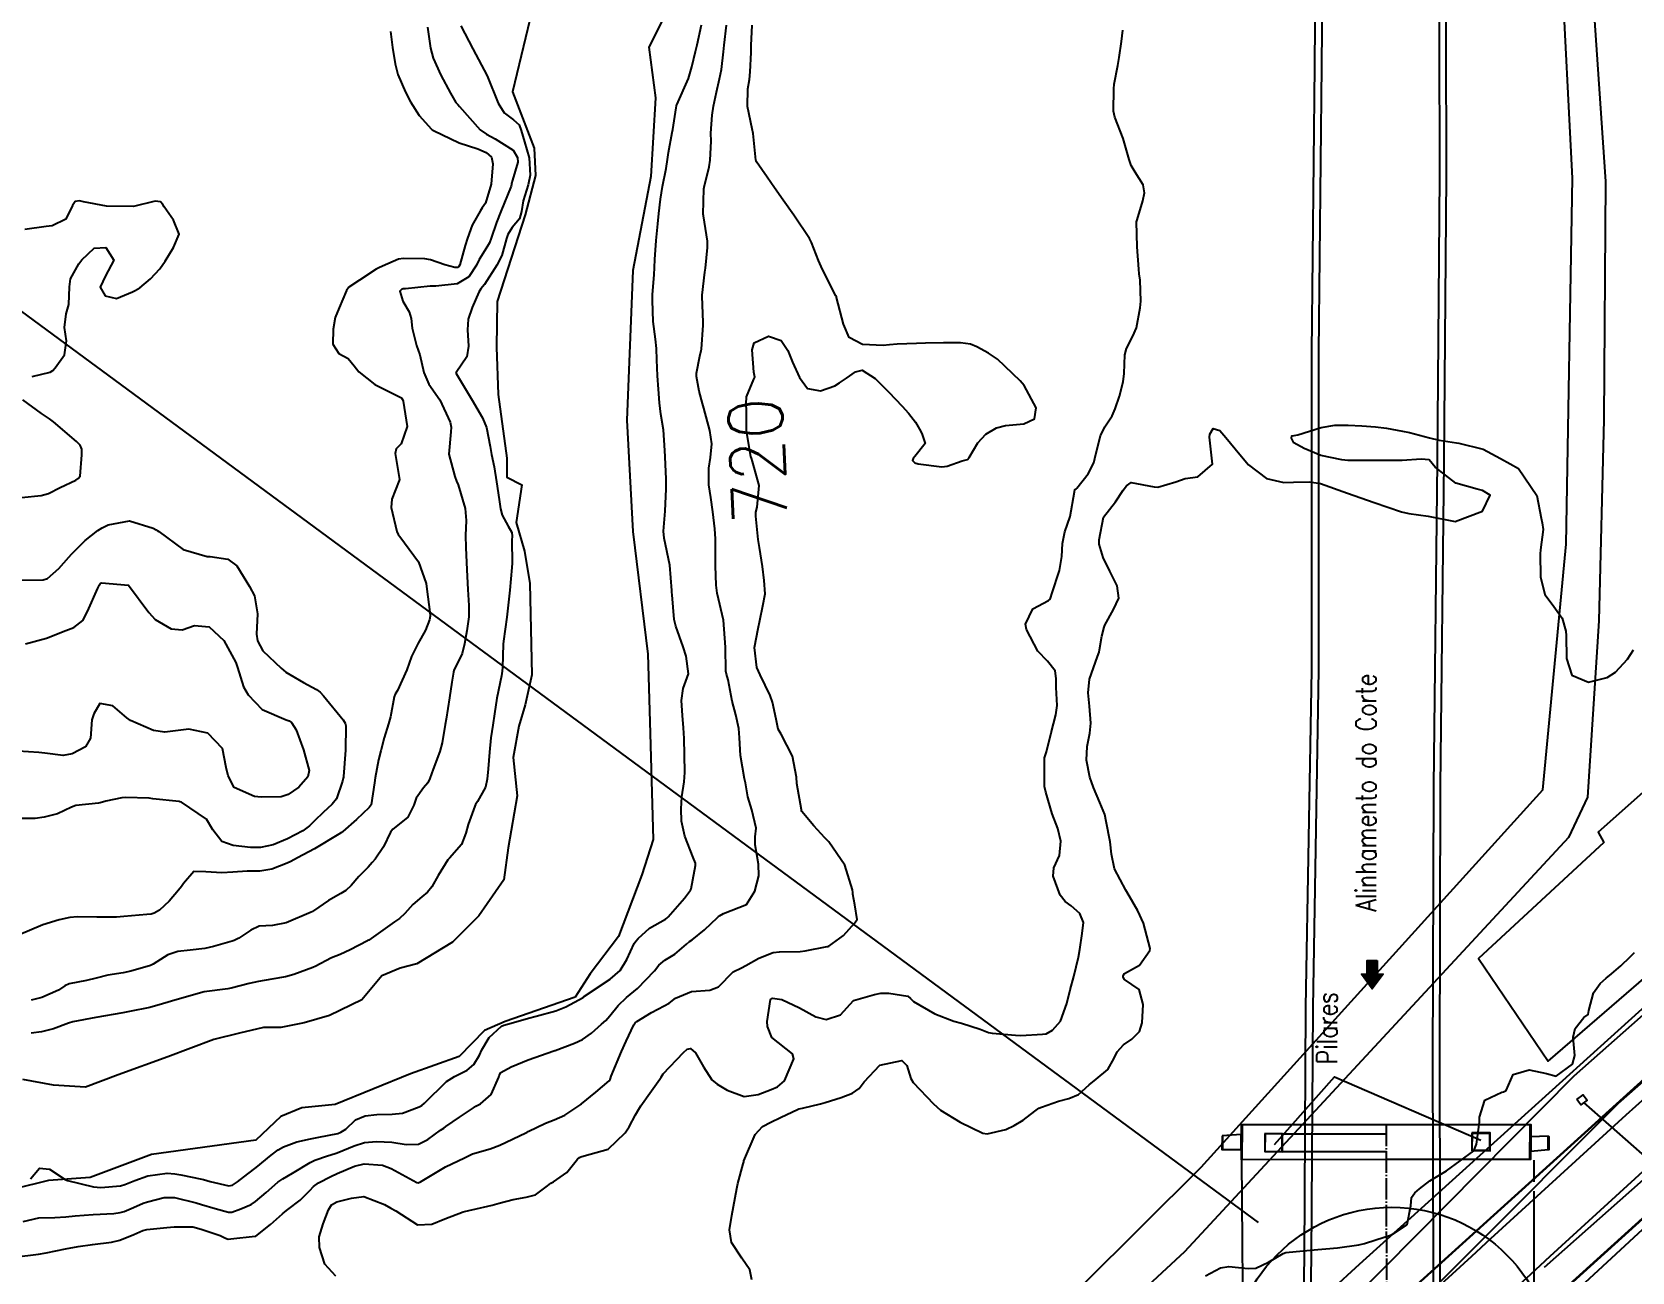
# Model space of a CAD drawing. Header units: metres. Extents: x 318500 to 325275, y 7408834 to 7428799.
# Drawn here: x 320488 to 320606.3, y 7414598.2 to 7414689.9 of the extents above; entities that cross this region are included whole.
import ezdxf
from ezdxf.enums import TextEntityAlignment as Align

# ---------------------------------------------------------------- set-up
doc = ezdxf.new("R2010")
doc.units = ezdxf.units.M
doc.header["$MEASUREMENT"] = 0
for name, pattern in [('CONTINUO', [0]), ('TRACEJADO', [8.7, 8, -0.7]), ('TRACO-PONTO', [1.88, 1.6, -0.14, 0, -0.14])]:
    doc.linetypes.add(name, pattern=pattern)
doc.layers.get('0').update_dxf_attribs({"color": 45})
for name, color, linetype in [('Cotas', 45, 'Continuous'), ('Curvas de Nivel 1m', 11, 'Continuous'), ('Curvas de Nivel 5m', 15, 'Continuous'), ('Estação', 45, 'Continuous'), ('Hidrografia', 140, 'Continuous'), ('Linha Férrea', 20, 'Continuous'), ('PILAR', 45, 'Continuous'), ('PLATAFORMA', 45, 'Continuous'), ('Pontes_Viadutos_Tubos', 190, 'Continuous'), ('PT_CORTE_95', 45, 'Continuous'), ('Pórticos', 45, 'Continuous'), ('TEXTO', 45, 'Continuous'), ('VIADUTO', 190, 'Continuous'), ('Vias Primárias', 230, 'Continuous'), ('Vias Secundárias', 230, 'Continuous')]:
    doc.layers.add(name, color=color, linetype=linetype)
doc.styles.add('ROMANS', font='romans', dxfattribs={"height": 0.2})
doc.styles.add('Style-STANDARD', font='STANDARD.shx')

# ---------------------------------------------------------------- blocks, each defined once
blk = doc.blocks.new('2B30D9439D3948E912CE18')
at = {"color": 1, "linetype": 'CONTINUO', "flags": 128}
for points in [[(0.03, 1.53), (0.77, 0.79)], [(0.03, 1.39), (0.77, 0.65)], [(0.03, 1.24), (1, 0.27)], [(0.14, 1.56), (0.77, 0.93)], [(0.77, 1.07), (0.28, 1.56)], [(0.77, 1.21), (0.42, 1.56)], [(0.77, 1.35), (0.56, 1.56)], [(0.77, 1.5), (0.7, 1.56)], [(-0.4, 0.54), (0.52, -0.38)], [(-0.26, 0.54), (0.58, -0.29)], [(-0.12, 0.54), (0.64, -0.21)], [(0, 0), (0.46, -0.46)], [(0.02, 0.54), (0.7, -0.13)], [(0.03, 1.1), (0.94, 0.19)], [(0.03, 0.96), (0.88, 0.11)], [(0.03, 0.82), (0.82, 0.03)], [(0.03, 0.68), (0.76, -0.05)], [(1.06, 0.36), (0.87, 0.54)], [(1.12, 0.44), (1.01, 0.54)], [(1.18, 0.52), (1.15, 0.54)]]:
    blk.add_lwpolyline(points, dxfattribs=at)
blk = doc.blocks.new('5BAF4DC0428047F812D094')
at = {"layer": 'TEXTO'}
blk.add_hatch(color=1, dxfattribs=at).paths.add_polyline_path([(0.74, 0), (0.74, -1.01), (1.17, -1.01), (0.37, -2.1), (-0.43, -1.01), (0, -1.01), (0, 0)])
at = {"layer": 'TEXTO', "color": 2, "linetype": 'CONTINUO'}
blk.add_polyline3d([(0.74, 0, 0), (0.74, -1.01, 0), (1.17, -1.01, 0), (0.37, -2.1, 0), (-0.43, -1.01, 0), (0, -1.01, 0), (0, 0, 0)], close=True, dxfattribs=at)

msp = doc.modelspace()

# ---------------------------------------------------------------- linework, layer by layer
at = {"layer": 'Curvas de Nivel 1m', "flags": 128}
for points, elevation in [([(320487.33, 7414601.93), (320488.5, 7414602.21), (320489.67, 7414602.22), (320490.5, 7414602.29), (320491.17, 7414602.36), (320492.5, 7414602.45), (320494.03, 7414602.53), (320494.5, 7414602.59), (320494.81, 7414602.68), (320495.49, 7414602.98), (320496.2, 7414603.28), (320496.52, 7414603.39), (320497.76, 7414603.71), (320498.52, 7414603.71), (320500.12, 7414603.31), (320500.51, 7414603.19), (320501.52, 7414602.89), (320502.51, 7414602.63), (320502.75, 7414602.63), (320503.43, 7414602.87), (320504.18, 7414603.2), (320504.52, 7414603.41), (320505.29, 7414604.09), (320506.17, 7414604.84), (320506.54, 7414605.1), (320507.25, 7414605.52), (320508.55, 7414606.3), (320508.9, 7414606.46), (320509.83, 7414606.79), (320510.39, 7414606.96), (320510.56, 7414607.02), (320511.8, 7414607.54), (320512.58, 7414607.77), (320513.46, 7414607.85), (320514.58, 7414607.8), (320515.65, 7414607.64), (320516.57, 7414607.66), (320517.26, 7414608.01), (320518.2, 7414608.68), (320518.43, 7414608.84), (320518.59, 7414608.96), (320519.6, 7414609.66), (320520.62, 7414610.35), (320520.8, 7414610.46), (320521.15, 7414610.63), (320521.93, 7414611.32), (320522.5, 7414612.62), (320522.53, 7414612.73), (320522.64, 7414612.95), (320523.42, 7414613.38), (320524.66, 7414613.9), (320526.56, 7414614.56), (320526.65, 7414614.58), (320526.67, 7414614.59), (320528.1, 7414615.12), (320528.68, 7414615.4), (320529.36, 7414615.86), (320530.09, 7414616.52), (320530.41, 7414616.81), (320530.71, 7414617.15), (320531.31, 7414617.91), (320531.93, 7414618.49), (320532.74, 7414619.16), (320534, 7414620.47), (320534.33, 7414620.89), (320534.76, 7414621.26), (320535.51, 7414621.71), (320536.37, 7414622.44), (320536.59, 7414622.63), (320536.79, 7414622.77), (320537.71, 7414623.51), (320538.66, 7414624.41), (320538.73, 7414624.49), (320538.81, 7414624.55), (320539.11, 7414624.7), (320540.82, 7414625.37), (320541.43, 7414626.37), (320541.71, 7414627.5), (320541.69, 7414628.37), (320541.45, 7414629.8), (320541.46, 7414630.37), (320541.53, 7414631.01), (320541.21, 7414632.38), (320540.92, 7414633.33), (320540.73, 7414634.38), (320540.66, 7414634.67), (320540.36, 7414636.39), (320540.3, 7414637.71), (320540.25, 7414638.39), (320540.01, 7414639.39), (320539.75, 7414640.4), (320539.46, 7414641.99), (320539.33, 7414642.41), (320539.29, 7414642.64), (320539.25, 7414644.41), (320539.1, 7414646.41), (320538.64, 7414648.41), (320538.56, 7414648.99), (320538.51, 7414650.42), (320538.52, 7414651.06), (320538.51, 7414652.42), (320538.46, 7414653.15), (320538.31, 7414654.42), (320538.17, 7414655.47), (320538.03, 7414656.42), (320538.02, 7414657.65), (320538.15, 7414658.42), (320538.24, 7414659.45), (320538.11, 7414660.42), (320537.65, 7414662.08), (320537.55, 7414662.43), (320537.32, 7414663.34), (320537.11, 7414664.43), (320537.12, 7414664.66), (320537.36, 7414665.92), (320537.47, 7414666.33), (320537.49, 7414666.43), (320537.6, 7414668.22), (320537.6, 7414668.43), (320537.52, 7414670.33), (320537.52, 7414670.43), (320537.74, 7414672.13), (320537.77, 7414672.43), (320537.93, 7414673.96), (320537.93, 7414674.43), (320537.62, 7414676.3), (320537.61, 7414676.43), (320537.66, 7414678.29), (320537.68, 7414678.43), (320538.04, 7414679.93), (320538.13, 7414680.42), (320538.19, 7414681.81), (320538.18, 7414682.42), (320538.27, 7414683.75), (320538.38, 7414684.42), (320538.6, 7414685.44), (320538.82, 7414686.42), (320538.95, 7414687.11), (320539.1, 7414688.42), (320539.16, 7414688.93), (320539.33, 7414690.41)], 719), ([(320487.88, 7414605.08), (320488.55, 7414605.87), (320489.29, 7414605.8), (320490.43, 7414605.04), (320490.54, 7414604.99), (320490.61, 7414604.97), (320492.53, 7414604.5), (320493.09, 7414604.46), (320494.53, 7414604.58), (320494.85, 7414604.67), (320495.58, 7414604.97), (320496.54, 7414605.31), (320497.97, 7414605.52), (320498.55, 7414605.47), (320498.99, 7414605.38), (320500.54, 7414605.06), (320500.66, 7414605.03), (320501.15, 7414604.9), (320502.54, 7414604.57), (320502.8, 7414604.62), (320503.18, 7414604.87), (320503.95, 7414605.46), (320504.55, 7414605.93), (320505.68, 7414606.84), (320506.18, 7414607.23), (320506.57, 7414607.45), (320507.57, 7414607.82), (320508.58, 7414608.06), (320509.19, 7414608.18), (320510.59, 7414608.45), (320510.83, 7414608.53), (320511.18, 7414608.77), (320511.9, 7414609.46), (320512.61, 7414609.76), (320513.48, 7414609.86), (320514.61, 7414609.87), (320515.38, 7414609.94), (320516.62, 7414610.41), (320516.8, 7414610.52), (320517.01, 7414610.69), (320518.64, 7414612.28), (320519.22, 7414612.66), (320520.17, 7414613.12), (320520.65, 7414613.54), (320521.07, 7414614.23), (320521.25, 7414614.63), (320521.79, 7414615.53), (320522.7, 7414616.38), (320522.86, 7414616.46), (320523.41, 7414616.61), (320524.7, 7414616.97), (320525.25, 7414617.12), (320526.71, 7414617.51), (320527.45, 7414617.82), (320528.73, 7414618.51), (320528.75, 7414618.52), (320528.77, 7414618.54), (320530.74, 7414619.86), (320531.46, 7414620.5), (320531.96, 7414621.3), (320532.51, 7414622.49), (320532.62, 7414622.66), (320532.79, 7414622.86), (320533.65, 7414623.62), (320534.81, 7414624.3), (320534.91, 7414624.36), (320535.01, 7414624.46), (320536.22, 7414625.84), (320536.68, 7414626.43), (320536.73, 7414626.54), (320536.84, 7414627.19), (320537.04, 7414628.25), (320537.04, 7414628.43), (320536.87, 7414628.85), (320536.25, 7414630.44), (320536.01, 7414631.55), (320535.97, 7414632.44), (320536.03, 7414633.33), (320536.2, 7414634.44), (320536.26, 7414635.13), (320536.23, 7414636.44), (320536.19, 7414637.65), (320536.15, 7414638.44), (320536.09, 7414639.36), (320536, 7414640.45), (320536.13, 7414641.35), (320536.53, 7414642.44), (320536.35, 7414643.73), (320536.12, 7414644.44), (320535.58, 7414645.97), (320535.45, 7414646.45), (320535.31, 7414648.28), (320535.29, 7414648.46), (320535.28, 7414648.6), (320535.15, 7414650.46), (320534.72, 7414652.47), (320534.67, 7414652.98), (320534.79, 7414654.47), (320534.88, 7414656.12), (320534.88, 7414656.47), (320534.87, 7414656.83), (320534.79, 7414658.47), (320534.77, 7414658.96), (320534.68, 7414660.47), (320534.47, 7414661.64), (320534.37, 7414662.47), (320534.31, 7414663.49), (320534.22, 7414664.48), (320534.18, 7414665.66), (320534.16, 7414666.48), (320534.07, 7414667.17), (320533.92, 7414668.48), (320533.85, 7414670.05), (320533.85, 7414670.48), (320533.99, 7414671.93), (320534.02, 7414672.48), (320534.04, 7414673.06), (320534.13, 7414674.48), (320534.26, 7414675.71), (320534.33, 7414676.48), (320534.45, 7414677.54), (320534.6, 7414678.47), (320534.86, 7414679.79), (320534.98, 7414680.47), (320535.04, 7414680.99), (320535.31, 7414682.46), (320535.36, 7414682.69), (320535.61, 7414684.28), (320535.63, 7414684.43), (320535.64, 7414684.46), (320535.66, 7414684.51), (320536.53, 7414686.45), (320536.77, 7414687.31), (320537.03, 7414688.44), (320537.16, 7414688.94), (320537.48, 7414690.43)], 718), ([(320519.68, 7414690.34), (320520.59, 7414688.66), (320521.63, 7414686.65), (320522.46, 7414684.64), (320522.89, 7414683.92), (320523.59, 7414683.39), (320524.01, 7414683.04), (320524.16, 7414682.61), (320524.4, 7414681.78), (320524.75, 7414680.6), (320524.82, 7414679.31), (320524.66, 7414678.6), (320524.31, 7414677.41), (320524.18, 7414676.61), (320524.02, 7414676.08), (320523.48, 7414675.44), (320523.17, 7414674.93), (320523.06, 7414674.63), (320522.72, 7414673.36), (320522.36, 7414672.64), (320521.43, 7414671.23), (320521.18, 7414670.9), (320521.01, 7414670.65), (320520.53, 7414669.53), (320520.24, 7414668.66), (320520.18, 7414667.86), (320520.27, 7414666.66), (320520.13, 7414665.88), (320519.34, 7414664.71), (320519.33, 7414664.67), (320519.34, 7414664.63), (320520.54, 7414662.66), (320521.29, 7414661.37), (320521.6, 7414660.65), (320521.87, 7414659.24), (320521.97, 7414658.64), (320522.16, 7414657.73), (320522.33, 7414656.63), (320522.52, 7414655.32), (320522.62, 7414654.63), (320522.74, 7414654.17), (320523.19, 7414653.36), (320523.45, 7414652.88), (320523.48, 7414652.62), (320523.47, 7414652.32), (320523.48, 7414650.62), (320523.47, 7414650.29), (320523.31, 7414648.62), (320523.1, 7414646.62), (320522.84, 7414644.86), (320522.82, 7414644.62), (320522.78, 7414642.89), (320522.75, 7414642.62), (320522.69, 7414642.28), (320522.36, 7414640.63), (320522.17, 7414639.47), (320522.05, 7414638.63), (320521.91, 7414637.7), (320521.8, 7414636.64), (320521.71, 7414635.41), (320521.64, 7414634.64), (320521.51, 7414634.06), (320520.92, 7414633), (320520.78, 7414632.78), (320520.73, 7414632.65), (320520.24, 7414631.3), (320520.05, 7414630.66), (320519.73, 7414629.81), (320518.86, 7414628.81), (320518.73, 7414628.67), (320518.01, 7414627.52), (320517.54, 7414626.69), (320517.23, 7414626.29), (320516.82, 7414625.95), (320516.14, 7414625.37), (320515.55, 7414624.71), (320515.16, 7414624.35), (320514.79, 7414624.09), (320512.89, 7414622.75), (320512.82, 7414622.71), (320512.78, 7414622.68), (320511.52, 7414622.02), (320510.76, 7414621.69), (320510.12, 7414621.43), (320508.92, 7414620.8), (320508.81, 7414620.74), (320508.75, 7414620.71), (320507.35, 7414620.21), (320506.74, 7414620.03), (320505.73, 7414619.85), (320504.73, 7414619.68), (320504.05, 7414619.54), (320502.72, 7414619.18), (320502.47, 7414619.13), (320500.72, 7414618.91), (320498.71, 7414618.36), (320497.64, 7414618.02), (320496.71, 7414617.77), (320495.19, 7414617.47), (320494.7, 7414617.37), (320492.7, 7414617.02), (320491.02, 7414616.71), (320490.69, 7414616.61), (320489.57, 7414616.18), (320488.68, 7414615.97), (320487.92, 7414615.85)], 718), ([(320517.23, 7414690.26), (320517.45, 7414688.7), (320517.65, 7414687.95), (320518.21, 7414686.69), (320518.92, 7414685.37), (320519.33, 7414684.67), (320519.46, 7414684.53), (320519.6, 7414684.38), (320521.13, 7414682.65), (320521.58, 7414682.33), (320522.22, 7414682), (320523.56, 7414681.15), (320523.88, 7414680.62), (320523.9, 7414680.26), (320523.52, 7414678.94), (320523.44, 7414678.7), (320523.43, 7414678.62), (320523.4, 7414678.5), (320522.66, 7414676.63), (320522.32, 7414675.8), (320521.93, 7414674.64), (320521.8, 7414674.31), (320521.46, 7414673.73), (320521.04, 7414673.06), (320520.85, 7414672.66), (320520.29, 7414671.8), (320519.43, 7414671.26), (320517.84, 7414671.11), (320517.42, 7414671.11), (320515.61, 7414670.91), (320515.42, 7414670.89), (320515.3, 7414670.86), (320515.17, 7414670.73), (320515.41, 7414669.98), (320515.88, 7414669.2), (320516.03, 7414668.72), (320516.09, 7414668), (320516.42, 7414666.71), (320516.66, 7414666.02), (320516.95, 7414664.71), (320517.33, 7414663.86), (320518.13, 7414662.69), (320518.91, 7414661.05), (320518.98, 7414660.67), (320518.94, 7414660.33), (320518.8, 7414658.68), (320519.24, 7414657.02), (320519.38, 7414656.67), (320519.49, 7414656.41), (320520.01, 7414654.66), (320520.08, 7414653.77), (320520.04, 7414652.66), (320520.05, 7414651.77), (320520.12, 7414650.66), (320520.17, 7414649.63), (320520.21, 7414648.66), (320520.29, 7414647.48), (320520.28, 7414646.66), (320520.13, 7414645.61), (320519.97, 7414644.66), (320519.78, 7414643.94), (320519.18, 7414642.67), (320519.14, 7414642.56), (320519.03, 7414641.82), (320518.85, 7414640.67), (320518.6, 7414639.07), (320518.54, 7414638.68), (320518.32, 7414637.33), (320518.15, 7414636.68), (320517.64, 7414635.38), (320517.41, 7414634.69), (320517.26, 7414634.37), (320516.93, 7414634.01), (320516.4, 7414633.23), (320516.21, 7414632.71), (320515.77, 7414631.84), (320514.89, 7414631.13), (320514.66, 7414630.95), (320514.49, 7414630.73), (320513.98, 7414629.63), (320513.36, 7414628.74), (320513.13, 7414628.47), (320512.85, 7414628.14), (320512.16, 7414627.44), (320511.58, 7414626.77), (320511.19, 7414626.41), (320510.82, 7414626.19), (320509.92, 7414625.68), (320508.8, 7414624.91), (320508.74, 7414624.86), (320508.63, 7414624.8), (320506.79, 7414624.01), (320505.77, 7414623.83), (320504.79, 7414623.77), (320504.16, 7414623.49), (320503.27, 7414622.88), (320502.94, 7414622.72), (320502.78, 7414622.67), (320501.41, 7414622.26), (320500.77, 7414622.12), (320499.69, 7414622), (320498.76, 7414621.9), (320498.04, 7414621.66), (320496.95, 7414620.96), (320496.81, 7414620.89), (320496.75, 7414620.87), (320495.29, 7414620.44), (320494.74, 7414620.33), (320493.59, 7414620.15), (320492.73, 7414619.93), (320492.01, 7414619.75), (320490.73, 7414619.5), (320490.42, 7414619.35), (320489.94, 7414619.05), (320488.71, 7414618.51), (320487.93, 7414618.3)], 719), ([(320510.45, 7414597.9), (320509.63, 7414598.79), (320509.25, 7414600.01), (320509.23, 7414600.79), (320509.51, 7414601.77), (320509.9, 7414602.79), (320510.13, 7414603.17), (320510.52, 7414603.38), (320511.62, 7414603.67), (320512.53, 7414603.79), (320514.05, 7414603.2), (320514.51, 7414602.93), (320514.88, 7414602.72), (320516.5, 7414601.7), (320517.54, 7414601.73), (320518.5, 7414602.14), (320519.87, 7414602.65), (320520.38, 7414602.78), (320520.51, 7414602.81), (320522, 7414603.14), (320522.52, 7414603.28), (320523.57, 7414603.56), (320524.53, 7414603.74), (320525.2, 7414603.91), (320526.09, 7414604.57), (320526.35, 7414604.76), (320526.54, 7414604.87), (320527.53, 7414605.57), (320528.32, 7414606.54), (320528.46, 7414606.66), (320528.57, 7414606.71), (320528.82, 7414606.79), (320530.58, 7414607.29), (320531.85, 7414608.49), (320532.14, 7414608.94), (320532.61, 7414609.83), (320532.85, 7414610.24), (320533.01, 7414610.48), (320533.67, 7414611.43), (320534.4, 7414612.46), (320534.49, 7414612.62), (320534.65, 7414612.86), (320536.16, 7414614.44), (320536.43, 7414614.68), (320536.67, 7414614.74), (320537.03, 7414614.42), (320537.62, 7414613.38), (320538.24, 7414612.41), (320538.65, 7414612.08), (320539.38, 7414611.65), (320540.63, 7414611.18), (320541.68, 7414611.32), (320542.64, 7414611.7), (320543.09, 7414611.9), (320543.62, 7414612.34), (320544.31, 7414613.97), (320544.22, 7414614.33), (320542.69, 7414615.54), (320542.37, 7414616.35), (320542.34, 7414616.72), (320542.59, 7414618.35), (320542.73, 7414618.46), (320543.42, 7414618.34), (320544.72, 7414617.73), (320545.94, 7414617.08), (320546.71, 7414616.87), (320547.77, 7414617.22), (320548.73, 7414618.27), (320550.28, 7414618.71), (320550.74, 7414618.83), (320551.32, 7414618.83), (320552.73, 7414618.61), (320552.94, 7414618.43), (320553.15, 7414618.21), (320554.72, 7414617.28), (320556.13, 7414616.75), (320556.71, 7414616.6), (320558.09, 7414616.15), (320558.7, 7414615.91), (320558.98, 7414615.85), (320560.69, 7414615.71), (320561.1, 7414615.7), (320562.7, 7414615.78), (320562.96, 7414615.82), (320563.44, 7414616.08), (320564.03, 7414616.75), (320564.48, 7414618.06), (320564.74, 7414619.06), (320565.02, 7414620.06), (320565.35, 7414621.47), (320565.44, 7414622.05), (320565.63, 7414623.22), (320565.72, 7414624.05), (320565.46, 7414624.7), (320564.82, 7414625.27), (320564.37, 7414625.61), (320563.99, 7414626.07), (320563.47, 7414627.46), (320563.53, 7414628.08), (320563.94, 7414629.01), (320564.05, 7414630.07), (320563.82, 7414630.99), (320563.4, 7414632.08), (320562.93, 7414633.68), (320562.85, 7414634.09), (320562.84, 7414634.19), (320562.84, 7414636.09), (320562.85, 7414636.21), (320562.98, 7414636.66), (320563.33, 7414638.08), (320563.68, 7414639.41), (320563.77, 7414640.08), (320563.7, 7414641.42), (320563.69, 7414642.08), (320563.64, 7414642.66), (320563.06, 7414643.38), (320562.34, 7414644.1), (320561.5, 7414645.7), (320561.44, 7414646.11), (320561.97, 7414647.25), (320563.13, 7414647.85), (320563.26, 7414647.96), (320563.31, 7414648.09), (320563.39, 7414648.34), (320563.95, 7414650.08), (320564.12, 7414651.12), (320564.18, 7414652.08), (320564.34, 7414652.93), (320564.73, 7414654.07), (320565.06, 7414655.89), (320565.08, 7414656.06), (320565.17, 7414656.12), (320565.23, 7414656.17), (320566.06, 7414657.23), (320566.48, 7414658.04), (320566.63, 7414658.67), (320566.97, 7414660.03), (320567.3, 7414660.7), (320567.83, 7414661.5), (320568.06, 7414662.02), (320568.39, 7414662.96), (320568.65, 7414664.02), (320568.72, 7414664.65), (320568.79, 7414666.02), (320568.89, 7414666.5), (320569.38, 7414667.39), (320569.63, 7414668.01), (320569.92, 7414669.5), (320569.96, 7414670), (320569.9, 7414671.54), (320569.85, 7414672), (320569.81, 7414672.36), (320569.7, 7414674.01), (320569.65, 7414675.85), (320569.68, 7414676.01), (320570.12, 7414677.4), (320570.22, 7414678), (320570.14, 7414678.6), (320569.55, 7414679.54), (320569.25, 7414680.01), (320569.11, 7414680.46), (320568.65, 7414682.02), (320568.03, 7414683.6), (320567.93, 7414684.03), (320567.97, 7414685.69), (320568, 7414686.03), (320568.26, 7414687.41), (320568.37, 7414688.02), (320568.52, 7414689.18), (320568.62, 7414690.02)], 721), ([(320541.2, 7414597.62), (320541.05, 7414598.37), (320540.47, 7414599.23), (320539.69, 7414600.39), (320539.56, 7414601.33), (320539.73, 7414602.39), (320539.85, 7414603.05), (320540.1, 7414604.38), (320540.18, 7414604.75), (320540.57, 7414606.19), (320540.6, 7414606.34), (320540.61, 7414606.38), (320540.62, 7414606.43), (320541.44, 7414608.37), (320542, 7414608.95), (320542.6, 7414609.29), (320543.32, 7414609.62), (320544.62, 7414610.24), (320544.68, 7414610.26), (320544.96, 7414610.32), (320546.29, 7414610.64), (320546.63, 7414610.74), (320547.82, 7414611.1), (320548.64, 7414611.43), (320549.13, 7414611.77), (320549.52, 7414612.26), (320550.66, 7414613.5), (320552.29, 7414613.85), (320552.66, 7414613.47), (320552.96, 7414612.52), (320553.14, 7414612.21), (320554.63, 7414610.63), (320555.15, 7414610.18), (320556.61, 7414609.27), (320558.27, 7414608.47), (320558.59, 7414608.42), (320559.97, 7414608.75), (320560.6, 7414609.03), (320561.27, 7414609.44), (320562.13, 7414610.09), (320562.41, 7414610.31), (320562.62, 7414610.4), (320563.87, 7414610.84), (320564.63, 7414611.04), (320565.36, 7414611.33), (320566.15, 7414612.04), (320566.65, 7414612.45), (320567.51, 7414613.17), (320567.99, 7414614.02), (320568.22, 7414614.48), (320568.68, 7414615), (320569.29, 7414615.41), (320569.87, 7414615.99), (320570.07, 7414616.63), (320570.14, 7414617.99), (320569.85, 7414619.1), (320568.75, 7414619.83), (320568.66, 7414620.01), (320568.66, 7414620.1), (320568.75, 7414620.27), (320569.86, 7414620.9), (320570.63, 7414621.98), (320570.64, 7414622.12), (320570.15, 7414623.99), (320569.73, 7414624.9), (320569.11, 7414626.01), (320568.84, 7414626.43), (320568.01, 7414628.02), (320567.8, 7414629.1), (320567.7, 7414630.02), (320567.41, 7414631.52), (320567.29, 7414632.03), (320566.92, 7414632.93), (320566.47, 7414634.04), (320566.2, 7414634.79), (320565.94, 7414636.05), (320566, 7414637.06), (320566.18, 7414638.04), (320566.26, 7414638.78), (320566.17, 7414640.04), (320566.06, 7414641.02), (320566.16, 7414642.04), (320566.75, 7414643.72), (320566.87, 7414644.03), (320566.91, 7414644.2), (320567.09, 7414645.21), (320567.24, 7414645.88), (320567.3, 7414646.03), (320567.94, 7414647.2), (320568.34, 7414648.02), (320568.21, 7414648.94), (320567.66, 7414650.02), (320567.17, 7414651.04), (320566.89, 7414652.03), (320566.89, 7414652.33), (320567.21, 7414654.03), (320568.09, 7414655.16), (320568.66, 7414656.02), (320568.91, 7414656.34), (320569.24, 7414656.59), (320570.94, 7414656.27), (320571.23, 7414656.24), (320572.56, 7414656.64), (320573.24, 7414656.88), (320574.18, 7414657.01), (320575.26, 7414657.93), (320575.04, 7414659.93), (320575.06, 7414660.16), (320575.3, 7414660.58), (320575.8, 7414660.42), (320576.25, 7414659.92), (320577.27, 7414658.64), (320577.93, 7414657.89), (320579.25, 7414656.87), (320580.53, 7414656.57), (320581.24, 7414656.6), (320582.44, 7414656.63), (320583.24, 7414656.5), (320585.23, 7414655.79), (320587.22, 7414655.1), (320588.22, 7414654.76), (320589.22, 7414654.41), (320589.77, 7414654.29), (320591.21, 7414654.1), (320593.21, 7414653.69), (320595.22, 7414654.47), (320595.79, 7414655.65), (320595.23, 7414655.98), (320594.82, 7414656.08), (320593.24, 7414656.52), (320591.72, 7414657.71), (320591.27, 7414658.26), (320590.69, 7414658.3), (320589.27, 7414658.21), (320588.81, 7414658.2), (320587.27, 7414658.21), (320586.84, 7414658.2), (320585.27, 7414658.21), (320584.81, 7414658.25), (320583.27, 7414658.57), (320582.03, 7414659.09), (320581.28, 7414659.51), (320581.09, 7414659.85), (320581.13, 7414660.02), (320581.29, 7414660.05), (320581.56, 7414660.11), (320583.3, 7414660.66), (320584.31, 7414660.81), (320585.3, 7414660.83), (320586.3, 7414660.78), (320587.3, 7414660.69), (320588.13, 7414660.59), (320589.3, 7414660.37), (320589.83, 7414660.27), (320591.29, 7414659.88), (320592.01, 7414659.7), (320593.29, 7414659.51), (320593.48, 7414659.49), (320595.28, 7414659.04), (320596.56, 7414658.36), (320597.26, 7414657.95), (320597.89, 7414657.62), (320599.23, 7414655.61), (320599.55, 7414653.94), (320599.63, 7414653.6), (320599.7, 7414653.11), (320599.51, 7414651.61), (320599.48, 7414651.3), (320599.5, 7414649.6), (320599.82, 7414648.29), (320600.37, 7414647.59), (320601.11, 7414646.55), (320601.38, 7414645.58), (320601.41, 7414645.26), (320601.44, 7414643.57), (320601.83, 7414642.34), (320603.05, 7414641.81), (320604.44, 7414642.16), (320605.06, 7414642.55), (320605.95, 7414643.52), (320606.38, 7414644.21)], 722), ([(320487.12, 7414649.35), (320488.82, 7414649.38), (320489.13, 7414649.49), (320489.97, 7414650.22), (320490.71, 7414651.05), (320490.92, 7414651.29), (320491.16, 7414651.54), (320491.92, 7414652.29), (320492.85, 7414653.03), (320493.18, 7414653.23), (320493.62, 7414653.45), (320495.19, 7414653.74), (320496.95, 7414653.2), (320497.18, 7414653.08), (320497.25, 7414653.04), (320497.36, 7414652.97), (320499.16, 7414651.63), (320500.95, 7414651.12), (320501.15, 7414651.1), (320502.46, 7414650.9), (320503.14, 7414650.42), (320504.07, 7414648.88), (320504.43, 7414648.19), (320504.65, 7414646.87), (320504.58, 7414645.36), (320504.65, 7414644.87), (320505.06, 7414644.14), (320506.41, 7414642.84), (320506.76, 7414642.56), (320507.04, 7414642.39), (320508.05, 7414641.8), (320509.02, 7414641.27), (320509.29, 7414641.08), (320509.53, 7414640.8), (320510.99, 7414639.03), (320511.15, 7414638.78), (320511.19, 7414638.58), (320511.16, 7414636.78), (320511.02, 7414634.85), (320511.01, 7414634.78), (320511, 7414634.72), (320510.94, 7414634.5), (320510.5, 7414633.2), (320510.19, 7414632.79), (320509.51, 7414632.19), (320508.89, 7414631.58), (320508.51, 7414631.19), (320508.02, 7414630.82), (320506.87, 7414630.22), (320505.81, 7414629.79), (320504.87, 7414629.58), (320504.14, 7414629.6), (320502.87, 7414629.75), (320502.02, 7414630.04), (320501.35, 7414630.9), (320500.89, 7414631.68), (320499.05, 7414632.94), (320498.91, 7414632.98), (320498.86, 7414632.99), (320496.91, 7414633.2), (320496.65, 7414633.23), (320494.91, 7414633.3), (320494.64, 7414633.27), (320493.45, 7414633.01), (320493.03, 7414632.9), (320492.91, 7414632.88), (320491.24, 7414632.7), (320490.9, 7414632.58), (320489.87, 7414632.08), (320488.89, 7414631.83), (320488.23, 7414631.74), (320486.89, 7414631.73)], 721), ([(320487.52, 7414644.64), (320489.07, 7414645.07), (320490.5, 7414645.63), (320491.08, 7414645.87), (320491.75, 7414646.38), (320492.08, 7414647.04), (320492.85, 7414648.76), (320492.99, 7414649.02), (320493.04, 7414649.1), (320493.12, 7414649.15), (320495.12, 7414648.99), (320496.62, 7414646.97), (320497.09, 7414646.44), (320498.27, 7414645.77), (320499.08, 7414645.69), (320500.01, 7414646), (320501.09, 7414645.92), (320502.17, 7414644.9), (320503.05, 7414643.27), (320503.17, 7414642.89), (320503.63, 7414641.48), (320503.97, 7414640.88), (320505, 7414639.79), (320506.79, 7414639.03), (320506.99, 7414638.95), (320507.18, 7414638.83), (320507.51, 7414638.3), (320508.06, 7414636.82), (320508.48, 7414635.28), (320508.38, 7414634.82), (320507.71, 7414634.05), (320506.92, 7414633.52), (320506.4, 7414633.35), (320504.92, 7414633.32), (320504.43, 7414633.36), (320502.93, 7414634.03), (320502.48, 7414634.89), (320502.34, 7414635.5), (320502.06, 7414636.9), (320500.98, 7414638.04), (320499.58, 7414638.33), (320498.98, 7414638.26), (320497.82, 7414638.12), (320496.98, 7414638.25), (320495.28, 7414638.99), (320494.99, 7414639.18), (320493.96, 7414640.06), (320493.01, 7414640.24), (320492.55, 7414639.47), (320492.42, 7414639.03), (320492.32, 7414637.68), (320491.94, 7414637.03), (320490.95, 7414636.52), (320490.3, 7414636.4), (320488.95, 7414636.57), (320488.49, 7414636.61), (320486.96, 7414636.71)], 722), ([(320574.73, 7414597.92), (320575.86, 7414598.51), (320576.47, 7414598.61), (320577.89, 7414598.45), (320578.47, 7414598.49), (320579.41, 7414598.92), (320580.49, 7414599.56), (320580.69, 7414599.64), (320582.49, 7414599.82), (320584.49, 7414599.99), (320586.07, 7414600.2), (320586.5, 7414600.32), (320587.33, 7414600.59), (320588.5, 7414600.95), (320589.64, 7414601.72), (320589.92, 7414603.1), (320589.97, 7414603.72), (320590.21, 7414604.05), (320590.55, 7414604.35), (320591.32, 7414604.94), (320592.57, 7414605.69), (320594.58, 7414607.16), (320594.78, 7414607.66), (320594.99, 7414609.27), (320594.99, 7414609.65), (320595.38, 7414610.9), (320596.65, 7414611.49), (320596.76, 7414611.52), (320596.96, 7414611.63), (320597.49, 7414612.8), (320598.67, 7414613.14), (320599.94, 7414612.87), (320600.66, 7414612.69), (320601.87, 7414613.56), (320602.04, 7414614.2), (320601.93, 7414615.56), (320602.07, 7414616.2), (320602.72, 7414617.01), (320603.03, 7414617.25), (320603.08, 7414617.55), (320603.43, 7414618.85), (320603.92, 7414619.54), (320604.36, 7414619.93), (320604.76, 7414620.25), (320605.45, 7414620.84), (320606.14, 7414621.51), (320606.46, 7414621.82)], 723)]:
    msp.add_lwpolyline(points, dxfattribs=dict(at, elevation=elevation))
at = {"layer": 'Curvas de Nivel 5m', "elevation": 720, "flags": 128}
for points in [[(320486.68, 7414599.31), (320488.46, 7414599.53), (320489.03, 7414599.63), (320490.47, 7414599.91), (320491.41, 7414600.09), (320492.47, 7414600.24), (320493.87, 7414600.4), (320494.48, 7414600.55), (320495.52, 7414600.97), (320496.19, 7414601.26), (320496.49, 7414601.34), (320497.95, 7414601.49), (320498.49, 7414601.55), (320499.88, 7414601.53), (320500.49, 7414601.38), (320501.91, 7414600.89), (320502.3, 7414600.7), (320502.48, 7414600.64), (320502.7, 7414600.65), (320504.48, 7414600.84), (320504.53, 7414600.86), (320505.63, 7414601.71), (320506.51, 7414602.51), (320506.68, 7414602.66), (320506.9, 7414602.82), (320507.82, 7414603.51), (320508.53, 7414604.23), (320508.81, 7414604.53), (320509.16, 7414604.79), (320510.07, 7414605.26), (320510.55, 7414605.48), (320511.82, 7414606.03), (320512.55, 7414606.2), (320513.91, 7414606.09), (320514.55, 7414605.86), (320516.43, 7414604.81), (320516.54, 7414604.79), (320516.71, 7414604.86), (320518.55, 7414605.97), (320519.96, 7414606.65), (320520.36, 7414606.85), (320520.56, 7414606.94), (320521.87, 7414607.32), (320522.57, 7414607.57), (320524.49, 7414608.5), (320524.59, 7414608.54), (320524.67, 7414608.59), (320525.95, 7414609.21), (320526.6, 7414609.45), (320527.37, 7414609.79), (320528.49, 7414610.54), (320528.57, 7414610.6), (320528.62, 7414610.64), (320529.66, 7414611.5), (320530.65, 7414612.34), (320530.72, 7414612.43), (320530.76, 7414612.51), (320530.81, 7414612.67), (320531.57, 7414614.5), (320531.91, 7414615.26), (320532.48, 7414616.48), (320532.57, 7414616.62), (320532.7, 7414616.73), (320533.79, 7414617.4), (320534.72, 7414617.89), (320535.09, 7414618.09), (320535.57, 7414618.45), (320536.74, 7414618.94), (320538.1, 7414619.05), (320538.74, 7414619.29), (320539.82, 7414620.39), (320540.44, 7414620.7), (320540.76, 7414620.86), (320541.72, 7414621.41), (320542.77, 7414621.82), (320543.24, 7414621.88), (320544.77, 7414621.91), (320545.15, 7414621.95), (320546.78, 7414622.27), (320546.81, 7414622.27), (320546.89, 7414622.3), (320547.98, 7414623.09), (320548.81, 7414624.03), (320548.92, 7414624.16), (320548.98, 7414624.27), (320548.82, 7414625.35), (320548.68, 7414626.13), (320548.66, 7414626.27), (320548.64, 7414626.47), (320548.08, 7414628.28), (320546.89, 7414630.01), (320546.61, 7414630.3), (320545.78, 7414631.2), (320544.91, 7414632.26), (320544.88, 7414632.33), (320544.87, 7414632.38), (320544.53, 7414634.33), (320544.5, 7414634.79), (320544.21, 7414636.34), (320543.37, 7414637.96), (320543.15, 7414638.35), (320543, 7414639.08), (320542.72, 7414640.35), (320542.57, 7414640.82), (320541.81, 7414642.37), (320541.58, 7414642.89), (320541.4, 7414644.38), (320541.67, 7414645.79), (320541.79, 7414646.37), (320542.02, 7414647.46), (320542.18, 7414648.36), (320542.11, 7414649.34), (320541.99, 7414650.37), (320541.77, 7414651.77), (320541.66, 7414652.37), (320541.5, 7414654.08), (320541.51, 7414654.38), (320541.59, 7414654.75), (320541.74, 7414656.37), (320541.26, 7414658.14), (320541.17, 7414658.38), (320541.13, 7414658.51), (320540.8, 7414660.39), (320540.8, 7414661.89), (320540.79, 7414662.39), (320540.8, 7414662.91), (320541.34, 7414664.23), (320541.4, 7414664.32), (320541.42, 7414664.38), (320541.35, 7414664.75), (320541.23, 7414666.38), (320541.38, 7414666.9), (320542.43, 7414667.41), (320543.38, 7414667.07), (320543.86, 7414666.35), (320544.22, 7414665.48), (320544.72, 7414664.34), (320545.33, 7414663.53), (320546.27, 7414663.37), (320547.33, 7414663.74), (320547.69, 7414663.94), (320548.19, 7414664.29), (320548.86, 7414664.76), (320549.35, 7414664.89), (320550.32, 7414664.26), (320551.33, 7414663.25), (320552.31, 7414662.23), (320552.78, 7414661.71), (320553.3, 7414661.04), (320553.61, 7414660.53), (320553.78, 7414660.21), (320554.02, 7414659.47), (320553.26, 7414658.5), (320553.13, 7414658.36), (320553.08, 7414658.22), (320553.26, 7414658.04), (320553.5, 7414657.97), (320555.25, 7414657.74), (320555.64, 7414657.8), (320556.76, 7414658.18), (320557.14, 7414658.29), (320557.26, 7414658.42), (320557.92, 7414659.52), (320558.5, 7414660.15), (320559.29, 7414660.62), (320559.96, 7414660.8), (320561.3, 7414660.93), (320562.11, 7414661.3), (320562.23, 7414662.1), (320561.33, 7414663.76), (320561.03, 7414664.11), (320559.36, 7414665.69), (320558.71, 7414666.15), (320557.84, 7414666.62), (320557.38, 7414666.81), (320556.64, 7414666.92), (320555.38, 7414666.92), (320554.05, 7414666.88), (320553.38, 7414666.85), (320551.94, 7414666.81), (320551.38, 7414666.76), (320550.91, 7414666.72), (320549.38, 7414666.78), (320548.41, 7414667.31), (320547.97, 7414668.29), (320547.47, 7414670.25), (320547.46, 7414670.3), (320547.42, 7414670.39), (320546.44, 7414672.32), (320546.12, 7414672.99), (320545.62, 7414674.33), (320545.47, 7414674.63), (320544.3, 7414676.34), (320543.52, 7414677.47), (320542.89, 7414678.36), (320542.33, 7414679.16), (320541.55, 7414680.3), (320541.52, 7414680.35), (320541.52, 7414680.38), (320541.51, 7414680.42), (320541.3, 7414682.38), (320541.23, 7414682.74), (320540.88, 7414684.39), (320540.91, 7414685.68), (320541.03, 7414686.39), (320541.08, 7414686.94), (320541.15, 7414688.39), (320541.16, 7414688.9), (320541.24, 7414690.39)], [(320514.49, 7414689.93), (320514.65, 7414688.74), (320514.84, 7414687.54), (320515.03, 7414686.74), (320515.61, 7414685.45), (320515.98, 7414684.72), (320516.6, 7414683.73), (320517.53, 7414682.7), (320517.58, 7414682.66), (320517.66, 7414682.62), (320519.57, 7414681.71), (320520.96, 7414681.25), (320521.56, 7414680.99), (320521.95, 7414680.64), (320522.05, 7414680.14), (320521.94, 7414678.64), (320521.51, 7414677.24), (320521.27, 7414676.88), (320521.11, 7414676.65), (320520.54, 7414675.61), (320520.19, 7414674.66), (320520.01, 7414674.11), (320519.61, 7414672.67), (320519.55, 7414672.56), (320519.44, 7414672.49), (320519.25, 7414672.48), (320518.52, 7414672.68), (320517.45, 7414673.05), (320517.04, 7414673.11), (320515.45, 7414673.15), (320515.08, 7414673.1), (320514.29, 7414672.74), (320513.69, 7414672.49), (320513.44, 7414672.36), (320512.2, 7414671.54), (320511.42, 7414671.03), (320511.23, 7414670.78), (320510.7, 7414669.49), (320510.41, 7414668.79), (320510.26, 7414667.92), (320510.24, 7414666.8), (320510.67, 7414666.11), (320511.35, 7414665.75), (320511.8, 7414665.22), (320512.14, 7414664.77), (320513.33, 7414663.83), (320515.1, 7414662.95), (320515.31, 7414662.83), (320515.38, 7414662.73), (320515.44, 7414662.6), (320515.73, 7414660.72), (320515.27, 7414659.45), (320514.92, 7414659.08), (320514.84, 7414658.73), (320515.15, 7414656.81), (320515.14, 7414656.73), (320514.6, 7414655.34), (320514.54, 7414654.74), (320514.96, 7414652.96), (320515.05, 7414652.73), (320515.18, 7414652.59), (320516.57, 7414650.71), (320517.13, 7414649.12), (320517.19, 7414648.7), (320517.41, 7414647), (320517.42, 7414646.7), (320517.37, 7414646.42), (320517.08, 7414645.66), (320516.73, 7414645.05), (320516.54, 7414644.71), (320516.05, 7414643.72), (320515.7, 7414642.72), (320515.02, 7414641.2), (320514.84, 7414640.92), (320514.77, 7414640.73), (320514.48, 7414639.26), (320514.34, 7414638.74), (320514.02, 7414637.69), (320513.77, 7414636.74), (320513.61, 7414636.08), (320513.36, 7414634.75), (320513.31, 7414634.37), (320513.06, 7414632.75), (320513, 7414632.65), (320512.91, 7414632.56), (320511.99, 7414631.67), (320510.97, 7414630.78), (320510.88, 7414630.71), (320510.68, 7414630.58), (320508.87, 7414629.5), (320507.61, 7414628.82), (320507.12, 7414628.56), (320506.85, 7414628.44), (320505.71, 7414627.99), (320504.84, 7414627.85), (320503.89, 7414627.83), (320502.84, 7414627.76), (320502.02, 7414627.71), (320500.84, 7414627.8), (320499.95, 7414627.82), (320499.18, 7414626.93), (320499.05, 7414626.71), (320498.82, 7414626.43), (320498.13, 7414625.62), (320497.41, 7414624.95), (320497.02, 7414624.73), (320496.8, 7414624.67), (320496.47, 7414624.64), (320494.79, 7414624.48), (320494.24, 7414624.44), (320492.79, 7414624.45), (320491.36, 7414624.47), (320490.79, 7414624.42), (320489.99, 7414624.25), (320488.79, 7414623.88), (320487, 7414623.1)], [(320487.99, 7414664.43), (320489.33, 7414664.73), (320489.54, 7414664.86), (320489.71, 7414665.07), (320490.4, 7414666.01), (320490.55, 7414667.06), (320490.39, 7414668.04), (320490.52, 7414669.06), (320490.72, 7414669.74), (320490.75, 7414671.06), (320490.84, 7414671.64), (320491.44, 7414672.74), (320491.67, 7414673.05), (320492.58, 7414673.91), (320493.45, 7414673.96), (320494.04, 7414673.01), (320493.43, 7414671.86), (320493.04, 7414671.03), (320493.41, 7414670.39), (320494.24, 7414670.18), (320495.42, 7414670.67), (320495.62, 7414670.79), (320495.97, 7414670.98), (320496.76, 7414671.64), (320497.43, 7414672.38), (320497.84, 7414672.96), (320498.46, 7414673.96), (320498.87, 7414674.95), (320498.45, 7414675.99), (320497.76, 7414676.97), (320497.67, 7414677.13), (320497.5, 7414677.34), (320497.1, 7414677.38), (320495.5, 7414676.99), (320493.5, 7414677.02), (320491.79, 7414677.33), (320491.5, 7414677.4), (320491.19, 7414677.36), (320490.98, 7414677.06), (320490.48, 7414676.06), (320489.48, 7414675.57), (320489.04, 7414675.51), (320487.47, 7414675.29)], [(320487.21, 7414655.48), (320488.67, 7414655.62), (320489.21, 7414655.76), (320490.08, 7414656.2), (320491.23, 7414656.76), (320491.41, 7414656.87), (320491.54, 7414657.05), (320491.68, 7414658.62), (320491.67, 7414659.04), (320491.55, 7414659.33), (320491.27, 7414659.62), (320489.57, 7414661.07), (320489.28, 7414661.3), (320488.68, 7414661.69), (320487.3, 7414662.7)]]:
    msp.add_lwpolyline(points, dxfattribs=at)
at = {"layer": 'Estação'}
for points in [[(320558.32, 7414564.91), (320571.53, 7414576.86), (320605.28, 7414610.68), (320640.07, 7414641.31), (320665.06, 7414663.64), (320676.19, 7414673.74)], [(320534.42, 7414530.76), (320536.34, 7414528.77), (320562.47, 7414553.11), (320576.97, 7414566.41), (320606.66, 7414595.81), (320610.96, 7414591.17), (320644.2, 7414619.23), (320645.08, 7414619.97), (320645.72, 7414618.69), (320657.45, 7414629.69), (320655.66, 7414631.9), (320658.88, 7414634.82), (320655.21, 7414639.36), (320666.55, 7414649.49), (320664.48, 7414651.71), (320658.64, 7414646.78), (320642.14, 7414632.16), (320624.44, 7414617.43), (320598.83, 7414593.75), (320573.46, 7414567.01), (320561.91, 7414556.52), (320548.71, 7414544.17), (320534.42, 7414530.76)], [(320637.81, 7414644.37), (320601.97, 7414612.67), (320566.8, 7414577.15), (320540.86, 7414554.05), (320525.4, 7414539.02), (320527.91, 7414536.42)], [(320616.99, 7414642.45), (320603.76, 7414630.73), (320604.18, 7414629.95), (320594.93, 7414621.38), (320600.08, 7414613.79), (320625.05, 7414635.39)]]:
    msp.add_lwpolyline(points, dxfattribs=at)
at = {"layer": 'Hidrografia'}
for points in [[(320536.55, 7414694.67), (320533.6, 7414688.78), (320534.08, 7414685.02), (320533.74, 7414679.21), (320532.4, 7414672.25), (320531.96, 7414661.19), (320532.4, 7414652.95), (320533.52, 7414643.89), (320533.67, 7414638.89), (320533.9, 7414630.19), (320533.07, 7414627.57), (320531.35, 7414623.02), (320529.26, 7414620.25), (320528.14, 7414618.52), (320522.96, 7414616.73), (320521.45, 7414616.07), (320519.56, 7414614.14), (320515.97, 7414612.86), (320510.39, 7414610.59), (320507.93, 7414610.35), (320506.38, 7414609.69), (320504.53, 7414607.94), (320496.83, 7414606.89), (320492.29, 7414605.19), (320489.21, 7414604.96), (320484.21, 7414603.73)], [(320524.79, 7414690.8), (320523.52, 7414685.48), (320525.12, 7414681.31), (320525.21, 7414679.29), (320524.45, 7414676.38), (320522.38, 7414669.96), (320522.33, 7414666.58), (320522.46, 7414663.1), (320523.09, 7414658.37), (320523.09, 7414656.98), (320524.19, 7414656.42), (320523.77, 7414653.63), (320524.4, 7414651.51), (320524.78, 7414649.11), (320524.87, 7414645.73), (320524.95, 7414642.37), (320524.44, 7414640.14), (320523.98, 7414638.57), (320523.56, 7414636.24), (320523.85, 7414633.41), (320523.18, 7414629.57), (320522.88, 7414627.19), (320521.02, 7414624.53), (320519.07, 7414622.59), (320516.45, 7414620.98), (320515.21, 7414620.68), (320513.86, 7414620.09), (320512.38, 7414618.32), (320509.97, 7414617.18), (320508.11, 7414616.63), (320506.38, 7414616.29), (320505.11, 7414616.29), (320503.33, 7414615.85), (320501.43, 7414615.39), (320498.04, 7414614.12), (320494.36, 7414612.77), (320491.95, 7414611.88), (320489.59, 7414612.01), (320487.3, 7414612.43)]]:
    msp.add_lwpolyline(points, dxfattribs=at)
at = {"layer": 'Linha Férrea'}
for points in [[(320223.39, 7414139.11, -0.076005), (320320.44, 7414312, -0.027328), (320414.07, 7414419.91, -0.009752), (320494.14, 7414502.31), (320539.58, 7414547.56, -0.011191), (320630.31, 7414631.79), (320756.6, 7414744.3), (320803.26, 7414786.66, 0.019521), (320844.17, 7414825.78, 0.046857), (320912.06, 7414907.56, 0.028693), (320959.44, 7414990.44), (320996.91, 7415059.89, -0.026975), (321044.53, 7415137.19, -0.050883), (321124.04, 7415226.54, -0.025562), (321181.81, 7415273.24, -0.010464), (321204.93, 7415290.01), (321276, 7415340.1, 0.037465), (321348.3, 7415399.17, 0.070178), (321431.57, 7415506.43, 0.032105), (321468.49, 7415582.4, 0.011032), (321478.31, 7415606.63)], [(320241.05, 7414171.32, -0.059467), (320320.45, 7414305.19), (320344.43, 7414335.6, -0.01773), (320382.82, 7414380.15), (320405.48, 7414405.16, -0.004312), (320469.58, 7414472.04, 0.00127), (320499.63, 7414502.17), (320512.9, 7414515.04), (320542.51, 7414544.71, -0.011757), (320633.32, 7414629.25), (320777.07, 7414757.12, 0.012969)]]:
    msp.add_lwpolyline(points, format="xyb", dxfattribs=at)
msp.add_lwpolyline([(320599.81, 7414598.55), (320710.61, 7414696.73)], dxfattribs=at)
at = {"layer": 'PILAR', "linetype": 'CONTINUO'}
for points in [[(320577.4, 7414606.5, 730.66), (320577.4, 7414609.1, 730.67), (320598.78, 7414609.12, 730.69), (320598.76, 7414606.53, 730.65)], [(320577.44, 7414609.05, 731.94), (320577.43, 7414606.53, 731.94), (320598.71, 7414606.58, 731.98), (320598.74, 7414609.08, 731.98)], [(320575.98, 7414608.28, 732.52), (320575.95, 7414607.27, 732.5), (320577.39, 7414607.27, 732.03), (320577.37, 7414608.37, 732.09)], [(320579.13, 7414608.44, 722.08), (320579.12, 7414607.11, 722.13), (320580.43, 7414607.09, 722.13), (320580.44, 7414608.43, 722.08)], [(320579.16, 7414608.41, 730.65), (320579.14, 7414607.13, 730.64), (320580.41, 7414607.12, 730.63), (320580.41, 7414608.39, 730.65)], [(320594.42, 7414608.48, 722.33), (320594.42, 7414607.18, 722.31), (320595.79, 7414607.17, 722.57), (320595.79, 7414608.48, 722.57)], [(320594.46, 7414608.44, 730.65), (320594.44, 7414607.21, 730.61), (320595.75, 7414607.22, 730.61), (320595.75, 7414608.44, 730.65)], [(320600.08, 7414608.25, 732.56), (320598.78, 7414608.2, 732.15), (320598.78, 7414607.14, 732.13), (320600.07, 7414607.26, 732.52)]]:
    msp.add_polyline3d(points, close=True, dxfattribs=at)
for points in [[(320575.98, 7414608.28, 732.52), (320576.01, 7414608.25, 733.78), (320576, 7414607.3, 733.78), (320575.95, 7414607.27, 732.5)], [(320600.08, 7414608.25, 732.56), (320600.13, 7414608.23, 733.78), (320600.12, 7414607.24, 733.78), (320600.07, 7414607.26, 732.52)]]:
    msp.add_polyline3d(points, dxfattribs=at)
at = {"layer": 'PLATAFORMA', "linetype": 'CONTINUO'}
for points in [[(320498.03, 7414514.85, 724.93), (320516.56, 7414533.3, 724.78), (320529.26, 7414545.6, 724.74), (320542.54, 7414558.34, 724.71), (320556.18, 7414571.09, 724.68), (320569.38, 7414583.41, 724.61), (320586.12, 7414598.79, 724.53), (320658.01, 7414663.73, 724.57), (320672.45, 7414676.85, 724.54)], [(320500.91, 7414512.14, 724.94), (320519.33, 7414530.49, 724.78), (320532, 7414542.75, 724.74), (320545.26, 7414555.47, 724.71), (320558.88, 7414568.2, 724.68), (320572.06, 7414580.51, 724.61), (320588.8, 7414595.88, 724.53), (320676.56, 7414675.29, 724.53)], [(320676.59, 7414675.25, 723.35), (320588.83, 7414595.84, 723.35), (320572.1, 7414580.47, 723.35), (320558.91, 7414568.16, 723.35), (320545.29, 7414555.43, 723.35), (320532.03, 7414542.72, 723.35), (320519.36, 7414530.45, 723.35), (320500.91, 7414512.08, 723.58), (320500.91, 7414512.14, 724.94)], [(320681.75, 7414669.7, 724.54), (320681.75, 7414669.78, 723.37), (320594.13, 7414590.51, 723.37), (320577.19, 7414575, 723.37), (320564.07, 7414562.71, 723.37), (320550.26, 7414549.66, 723.37), (320537.01, 7414536.93, 723.37), (320525.27, 7414525.59, 723.37), (320506.1, 7414506.64, 723.53)], [(320681.75, 7414669.7, 724.54), (320594.17, 7414590.46, 724.48), (320577.23, 7414574.96, 724.54), (320564.1, 7414562.66, 724.6), (320550.3, 7414549.62, 724.68), (320537.05, 7414536.88, 724.73), (320525.31, 7414525.55, 724.75), (320506.14, 7414506.63, 724.77)]]:
    msp.add_polyline3d(points, dxfattribs=at)
at = {"layer": 'Pontes_Viadutos_Tubos'}
for points in [[(320535.76, 7414406.62), (320537.38, 7414404.48, 0.151731), (320559.4, 7414406.62, 0.162986), (320574.61, 7414419.99, 0.153479), (320579.31, 7414440.86), (320583.91, 7414453.16), (320582.98, 7414490.14), (320583.02, 7414499.84), (320582.71, 7414510.32), (320582.63, 7414522.86), (320582.49, 7414536.56), (320582.27, 7414548.95), (320582.11, 7414562.4), (320581.62, 7414575.27), (320581.86, 7414587.37), (320582.06, 7414599.35), (320582.17, 7414617.78), (320582.6, 7414642.74), (320582.6, 7414666.21), (320582.82, 7414687.37), (320583.03, 7414712.6)], [(320592.49, 7414700.35), (320592.54, 7414679.24), (320592.37, 7414658.12), (320592.09, 7414634.11), (320592.03, 7414613.62), (320592.09, 7414591.6), (320591.41, 7414568.27), (320592.03, 7414543.01), (320592.32, 7414519.85), (320592.43, 7414500), (320592.8, 7414482.46), (320596.82, 7414473.61), (320596.88, 7414468.25, 0.124469), (320601.67, 7414459.89, 0.19403), (320611.44, 7414455.54, 0.124356), (320621.52, 7414457.71, 0.071365), (320623.66, 7414459.18), (320623.89, 7414462, 0.071365)]]:
    msp.add_lwpolyline(points, format="xyb", dxfattribs=at)
at = {"layer": 'PT_CORTE_95', "linetype": 'CONTINUO'}
for points in [[(320580.41, 7414608.39, 730.65), (320588.09, 7414608.42, 0)], [(320580.44, 7414608.43, 722.08), (320588.09, 7414608.45, 0)], [(320580.41, 7414607.12, 730.63), (320588.1, 7414607.14, 0)], [(320580.43, 7414607.09, 722.13), (320588.1, 7414607.12, 0)]]:
    msp.add_polyline3d(points, dxfattribs=at)
at = {"layer": 'Pórticos'}
msp.add_lwpolyline([(320602.19, 7414610.95), (320602.65, 7414611.3), (320602.95, 7414610.91), (320602.49, 7414610.56)], close=True, dxfattribs=at)
msp.add_lwpolyline([(320610.1, 7414604.23), (320602.72, 7414610.73)], dxfattribs=at)
at = {"layer": 'TEXTO', "linetype": 'CONTINUO'}
msp.add_line((320378.97, 7414748.94), (320578.63, 7414601.87), dxfattribs=at)
at = {"layer": 'TEXTO', "linetype": 'TRACO-PONTO', "flags": 128}
msp.add_lwpolyline([(320588.09, 7414609.11), (320588.09, 7414609.07), (320588.09, 7414608.45), (320588.09, 7414608.42), (320588.1, 7414607.14), (320588.1, 7414607.12), (320588.1, 7414606.55), (320588.1, 7414606.52), (320588.11, 7414600.59), (320588.13, 7414595.27), (320588.13, 7414595.2), (320588.16, 7414585.04), (320588.16, 7414584.96), (320588.16, 7414582.64), (320588.17, 7414581.73), (320588.17, 7414579.73), (320588.18, 7414575.88), (320588.19, 7414574.13), (320588.19, 7414574.09), (320588.19, 7414573.49), (320588.19, 7414573.45), (320588.19, 7414573.33), (320588.19, 7414572.36), (320588.19, 7414572.16), (320588.19, 7414572.12), (320588.19, 7414571.51), (320588.19, 7414571.48), (320588.24, 7414556.5), (320588.25, 7414553.39), (320588.25, 7414552.63), (320588.25, 7414552.58), (320588.25, 7414551.89), (320588.25, 7414550.93), (320588.25, 7414550.12), (320588.25, 7414550.07), (320588.27, 7414544.36), (320588.28, 7414542.49)], dxfattribs=at)
at = {"layer": 'TEXTO', "linetype": 'CONTINUO'}
msp.add_polyline3d([(320579.84, 7414607.63, 0), (320584.29, 7414612.64, 0), (320595.1, 7414607.95, 0)], dxfattribs=at)
msp.add_circle((320588.52, 7414590.99), 12, dxfattribs=at)
at = {"layer": 'VIADUTO', "linetype": 'TRACEJADO', "flags": 128}
msp.add_lwpolyline([(320599.04, 7414552.67), (320598.97, 7414571.79), (320599, 7414581.84), (320599.05, 7414606.48)], dxfattribs=at)
at = {"layer": 'VIADUTO', "linetype": 'CONTINUO'}
msp.add_polyline3d([(320577.76, 7414544.33, 729.63), (320577.75, 7414553.36, 730.15), (320577.67, 7414575.85, 731.26), (320577.43, 7414606.53, 731.94)], dxfattribs=at)
at = {"layer": 'Vias Primárias'}
msp.add_lwpolyline([(320583.53, 7414712.6), (320583.32, 7414687.36), (320583.1, 7414666.21), (320583.1, 7414642.73), (320582.67, 7414617.77), (320582.56, 7414599.34), (320582.36, 7414587.36), (320582.12, 7414575.27), (320582.61, 7414562.42), (320582.77, 7414548.96), (320582.99, 7414536.57), (320583.13, 7414522.86), (320583.21, 7414510.33), (320583.51, 7414500)], dxfattribs=at)
msp.add_lwpolyline([(320591.99, 7414700.36), (320592.04, 7414679.24), (320591.87, 7414658.12), (320591.59, 7414634.11), (320591.53, 7414613.62), (320591.59, 7414591.6), (320590.91, 7414568.27), (320591.53, 7414543), (320591.82, 7414519.85), (320591.93, 7414499.99), (320592.31, 7414482.35), (320596.32, 7414473.5), (320596.38, 7414468.18, 0.125306), (320601.31, 7414459.54, 0.19403), (320611.42, 7414455.04, 0.124356), (320621.74, 7414457.27, 0.160894), (320626.04, 7414461.51), (320634.59, 7414478.19), (320635.51, 7414480.84, 0.077148), (320635.35, 7414488.96, 0.082959), (320634.01, 7414492.74, 0.136234), (320625.46, 7414501.46, 0.06841), (320614.4, 7414505.97, 0.053421), (320600.49, 7414507.99)], format="xyb", dxfattribs=at)
at = {"layer": 'Vias Secundárias'}
msp.add_lwpolyline([(320383.09, 7414497.44), (320400.52, 7414507.3), (320422.23, 7414518.83), (320442.58, 7414527.37), (320475.49, 7414543.44), (320496.68, 7414555.74), (320545.13, 7414580.57), (320561.27, 7414592.87), (320574.42, 7414605.95), (320599.67, 7414633.86), (320601.4, 7414652.02), (320601.88, 7414679.08), (320600.25, 7414710.96)], dxfattribs=at)
msp.add_lwpolyline([(320602.97, 7414698.34), (320604.31, 7414678.84), (320604.19, 7414661.23), (320603.83, 7414646.36), (320602.97, 7414633.31), (320601.57, 7414630.33), (320573.18, 7414599.69), (320563.12, 7414590.36), (320555.93, 7414584.58), (320542.95, 7414575.3), (320525.4, 7414565.68), (320502.85, 7414553.91), (320486.84, 7414545.33), (320464.16, 7414533.08), (320434.18, 7414519.67), (320420.89, 7414513.87, 0.411652), (320421.92, 7414507.3, 0.135108), (320437.8, 7414498.48, -1.943116)], format="xyb", dxfattribs=at)

# ---------------------------------------------------------------- block references
at = {"layer": 'TEXTO'}
for name, p in [('5BAF4DC0428047F812D094', (320586.7, 7414621.23)), ('2B30D9439D3948E912CE18', (320586.67, 7414619.67))]:
    msp.add_blockref(name, p, dxfattribs=at)

# ---------------------------------------------------------------- texts
at = {"layer": 'Cotas', "style": 'Style-STANDARD'}
msp.add_text('720', height=4, rotation=92.7135, dxfattribs=at).set_placement((320541.62, 7414658.2, 720), align=Align.MIDDLE_CENTER)
at = {"layer": 'TEXTO', "style": 'ROMANS', "width": 0.8}
for s, p in [('Alinhamento do Corte', (320587.36, 7414624.86)), ('Pilares', (320584.48, 7414613.56))]:
    msp.add_text(s, height=1.5, rotation=90, dxfattribs=at).set_placement(p)

doc.saveas('drawing.dxf')
